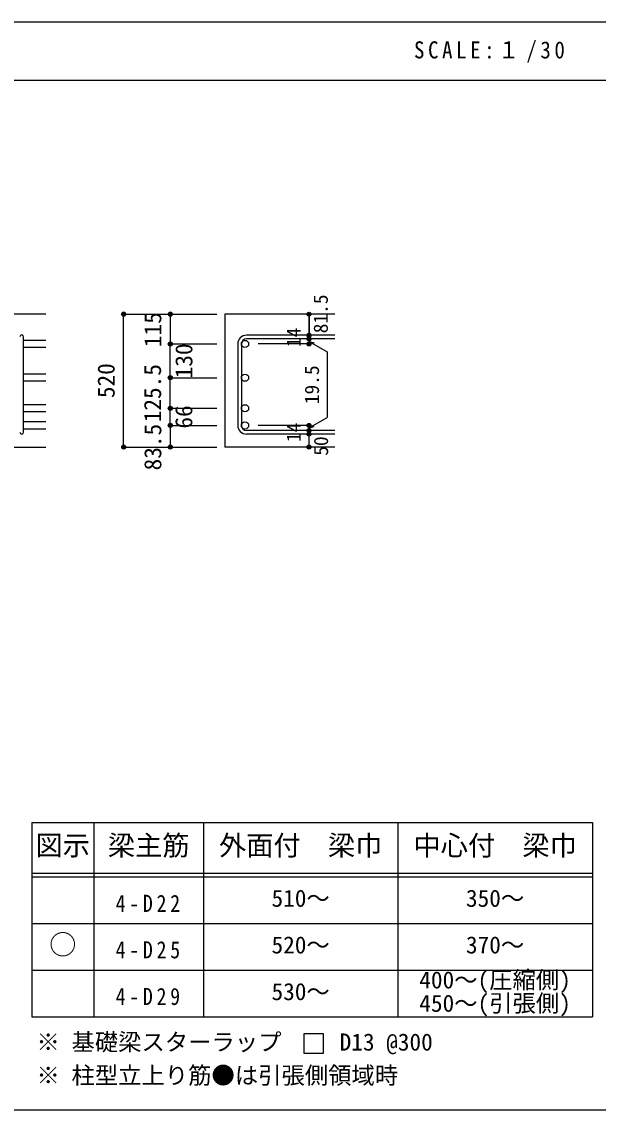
# Model space of a CAD drawing. Units: millimetres at full size, sheet at 1:30, with parts at other scales. Extents: x -5973 to 5954, y -4195 to 4201.
# Drawn here: x 1409 to 3633, y 3 to 4201 of the extents above; entities that cross this region are included whole.
import ezdxf
from ezdxf.enums import TextEntityAlignment as Align

# ---------------------------------------------------------------- set-up
doc = ezdxf.new("R2010")
doc.units = ezdxf.units.MM
doc.header["$LTSCALE"] = 30
doc.header["$PDMODE"] = 32
doc.header["$PDSIZE"] = 15
for name, color, linetype in [('0-1', 2, 'Continuous'), ('0-5', 7, 'Continuous'), ('0-6', 7, 'Continuous'), ('0-D', 4, 'Continuous'), ('6-7_文字', 7, 'Continuous'), ('6-E_枠', 7, 'Continuous'), ('F-0_枠', 6, 'Continuous')]:
    doc.layers.add(name, color=color, linetype=linetype)
doc.styles.add('ＭＳ ゴシック', font='')
doc.styles.get('ＭＳ ゴシック').set_extended_font_data('MS Gothic')

msp = doc.modelspace()

# ---------------------------------------------------------------- linework, layer by layer
at = {"layer": '0-1'}
for p, q in [((1502.44, 3073.3), (2.44, 3073.3)), ((2617.44, 3073.3), (2192.44, 3073.3)), ((2192.44, 3073.3), (2192.44, 2560.8)), ((1102.44, 2560.8), (1502.44, 2560.8)), ((2617.44, 2560.8), (2192.44, 2560.8))]:
    msp.add_line(p, q, dxfattribs=at)
at = {"layer": '0-5'}
for p, q in [((1502.44, 2972.37), (1416.44, 2972.37)), ((1502.44, 2944.37), (1416.44, 2944.37)), ((1502.44, 2842.37), (1416.44, 2842.37)), ((1502.44, 2814.37), (1416.44, 2814.37)), ((1502.44, 2724.3), (1416.44, 2724.3)), ((1502.44, 2696.3), (1416.44, 2696.3)), ((1502.44, 2658.3), (1416.44, 2658.3)), ((1502.44, 2630.3), (1416.44, 2630.3))]:
    msp.add_line(p, q, dxfattribs=at)
at = {"layer": '0-5', "color": 3}
for centre in [(2270.44, 2958.37), (2270.44, 2828.37), (2270.44, 2710.3), (2270.44, 2644.3)]:
    msp.add_circle(centre, 14, dxfattribs=at)
at = {"layer": '0-6'}
for p, q in [((1416.44, 2617.8), (1416.44, 2986.37)), ((2617.44, 2991.87), (2275.94, 2991.87)), ((2242.44, 2958.37), (2242.44, 2644.3)), ((2256.44, 2958.37), (2256.44, 2644.3)), ((2617.44, 2977.87), (2275.94, 2977.87)), ((2617.44, 2624.8), (2275.94, 2624.8)), ((2617.44, 2610.8), (2275.94, 2610.8))]:
    msp.add_line(p, q, dxfattribs=at)
for centre, radius, start, end in [((1409.44, 2986.37), 7, 0, 180), ((2275.94, 2958.37), 33.5, 90, 180), ((2275.94, 2958.37), 19.5, 90, 180), ((1409.44, 2617.8), 7, 180, 0), ((2275.94, 2644.3), 33.5, 180, 270), ((2275.94, 2644.3), 19.5, 180, 270)]:
    msp.add_arc(centre, radius, start, end, dxfattribs=at)
at = {"layer": '0-D'}
for p, q in [((1802.44, 3073.3), (1982.44, 3073.3)), ((1802.44, 3073.3), (1982.44, 3073.3)), ((1802.44, 2560.8), (1802.44, 3073.3)), ((1982.44, 3073.3), (2162.44, 3073.3)), ((1982.44, 3073.3), (2162.44, 3073.3)), ((1982.44, 3073.3), (1982.44, 2958.37)), ((2517.44, 2977.87), (2517.44, 2991.87)), ((1982.44, 2958.37), (2162.44, 2958.37)), ((1982.44, 2958.37), (2162.44, 2958.37)), ((1982.44, 2793.58), (1982.44, 2958.37)), ((2517.44, 2958.37), (2321.35, 2958.37)), ((2517.44, 2977.87), (2517.44, 2958.37)), ((2517.44, 2968.12), (2536.76, 2962.94)), ((2517.44, 2968.12), (2587.5, 2927.67)), ((2587.5, 2927.67), (2587.5, 2675)), ((1982.44, 2828.37), (2162.44, 2828.37)), ((1982.44, 2644.3), (1982.44, 2793.58)), ((1982.44, 2710.3), (2162.44, 2710.3)), ((2517.44, 2634.55), (2587.5, 2675)), ((1982.44, 2644.3), (2162.44, 2644.3)), ((1982.44, 2644.3), (1982.44, 2560.8)), ((2517.44, 2644.3), (2321.35, 2644.3)), ((2517.44, 2624.8), (2517.44, 2644.3)), ((2517.44, 2634.55), (2536.76, 2639.73)), ((2517.44, 2610.8), (2517.44, 2624.8)), ((2517.44, 2560.8), (2517.44, 2610.8)), ((1802.44, 2560.8), (1982.44, 2560.8)), ((1982.44, 2560.8), (2162.44, 2560.8))]:
    msp.add_line(p, q, dxfattribs=at)
msp.add_lwpolyline([(2517.44, 3073.3), (2517.44, 2991.87), (2517.44, 3073.3)], dxfattribs=at)
for centre, radius in [((1802.44, 3073.3), 8), ((1802.44, 3073.3), 7.2), ((1802.44, 3073.3), 6.4), ((1802.44, 3073.3), 5.6), ((1802.44, 3073.3), 4.8), ((1802.44, 3073.3), 4), ((1802.44, 3073.3), 3.2), ((1802.44, 3073.3), 2.4), ((1802.44, 3073.3), 1.6), ((1802.44, 3073.3), 0.8), ((1982.44, 3073.3), 8), ((1982.44, 3073.3), 7.2), ((1982.44, 3073.3), 6.4), ((1982.44, 3073.3), 5.6), ((1982.44, 3073.3), 4.8), ((1982.44, 3073.3), 4), ((1982.44, 3073.3), 3.2), ((1982.44, 3073.3), 2.4), ((1982.44, 3073.3), 1.6), ((1982.44, 3073.3), 0.8), ((2517.44, 3073.3), 4), ((2517.44, 3073.3), 3.6), ((2517.44, 3073.3), 3.2), ((2517.44, 3073.3), 2.8), ((2517.44, 3073.3), 2.4), ((2517.44, 3073.3), 2), ((2517.44, 3073.3), 1.6), ((2517.44, 3073.3), 1.2), ((2517.44, 3073.3), 0.8), ((2517.44, 3073.3), 0.4), ((2517.44, 2991.87), 4), ((2517.44, 2977.87), 4), ((2517.44, 2991.87), 3.6), ((2517.44, 2977.87), 3.6), ((2517.44, 2991.87), 3.2), ((2517.44, 2977.87), 3.2), ((2517.44, 2991.87), 2.8), ((2517.44, 2991.87), 2.4), ((2517.44, 2991.87), 2), ((2517.44, 2991.87), 1.6), ((2517.44, 2991.87), 1.2), ((2517.44, 2991.87), 0.8), ((2517.44, 2991.87), 0.4), ((1982.44, 2958.37), 8), ((1982.44, 2958.37), 7.2), ((1982.44, 2958.37), 6.4), ((1982.44, 2958.37), 5.6), ((1982.44, 2958.37), 4.8), ((1982.44, 2958.37), 4), ((1982.44, 2958.37), 3.2), ((1982.44, 2958.37), 2.4), ((1982.44, 2958.37), 1.6), ((1982.44, 2958.37), 0.8), ((2517.44, 2958.37), 4), ((2517.44, 2958.37), 3.6), ((2517.44, 2958.37), 3.2), ((2517.44, 2977.87), 2.8), ((2517.44, 2958.37), 2.8), ((2517.44, 2977.87), 2.4), ((2517.44, 2958.37), 2.4), ((2517.44, 2977.87), 2), ((2517.44, 2958.37), 2), ((2517.44, 2977.87), 1.6), ((2517.44, 2958.37), 1.6), ((2517.44, 2977.87), 1.2), ((2517.44, 2958.37), 1.2), ((2517.44, 2977.87), 0.8), ((2517.44, 2958.37), 0.8), ((2517.44, 2977.87), 0.4), ((2517.44, 2958.37), 0.4), ((1982.44, 2828.37), 8), ((1982.44, 2828.37), 7.2), ((1982.44, 2828.37), 6.4), ((1982.44, 2828.37), 5.6), ((1982.44, 2828.37), 4.8), ((1982.44, 2828.37), 4), ((1982.44, 2828.37), 3.2), ((1982.44, 2828.37), 2.4), ((1982.44, 2828.37), 1.6), ((1982.44, 2828.37), 0.8), ((1982.44, 2710.3), 8), ((1982.44, 2710.3), 7.2), ((1982.44, 2710.3), 6.4), ((1982.44, 2710.3), 5.6), ((1982.44, 2710.3), 4.8), ((1982.44, 2710.3), 4), ((1982.44, 2710.3), 3.2), ((1982.44, 2710.3), 2.4), ((1982.44, 2710.3), 1.6), ((1982.44, 2710.3), 0.8), ((1982.44, 2644.3), 8), ((1982.44, 2644.3), 7.2), ((1982.44, 2644.3), 6.4), ((1982.44, 2644.3), 5.6), ((1982.44, 2644.3), 4.8), ((1982.44, 2644.3), 4), ((1982.44, 2644.3), 3.2), ((1982.44, 2644.3), 2.4), ((1982.44, 2644.3), 1.6), ((1982.44, 2644.3), 0.8), ((2517.44, 2644.3), 4), ((2517.44, 2644.3), 3.6), ((2517.44, 2644.3), 3.2), ((2517.44, 2644.3), 2.8), ((2517.44, 2644.3), 2.4), ((2517.44, 2644.3), 2), ((2517.44, 2644.3), 1.6), ((2517.44, 2644.3), 1.2), ((2517.44, 2644.3), 0.8), ((2517.44, 2624.8), 4), ((2517.44, 2610.8), 4), ((2517.44, 2624.8), 3.6), ((2517.44, 2610.8), 3.6), ((2517.44, 2624.8), 3.2), ((2517.44, 2610.8), 3.2), ((2517.44, 2624.8), 2.8), ((2517.44, 2610.8), 2.8), ((2517.44, 2624.8), 2.4), ((2517.44, 2610.8), 2.4), ((2517.44, 2624.8), 2), ((2517.44, 2610.8), 2), ((2517.44, 2624.8), 1.6), ((2517.44, 2610.8), 1.6), ((2517.44, 2624.8), 1.2), ((2517.44, 2610.8), 1.2), ((2517.44, 2624.8), 0.8), ((2517.44, 2610.8), 0.8), ((2517.44, 2644.3), 0.4), ((2517.44, 2624.8), 0.4), ((2517.44, 2610.8), 0.4), ((1802.44, 2560.8), 7.2), ((1802.44, 2560.8), 6.4), ((1802.44, 2560.8), 5.6), ((1802.44, 2560.8), 4.8), ((1802.44, 2560.8), 4), ((1802.44, 2560.8), 3.2), ((1802.44, 2560.8), 2.4), ((1802.44, 2560.8), 1.6), ((1802.44, 2560.8), 0.8), ((1982.44, 2560.8), 7.2), ((1982.44, 2560.8), 6.4), ((1982.44, 2560.8), 5.6), ((1982.44, 2560.8), 4.8), ((1982.44, 2560.8), 4), ((1982.44, 2560.8), 3.2), ((1982.44, 2560.8), 2.4), ((1982.44, 2560.8), 1.6), ((1982.44, 2560.8), 0.8), ((2517.44, 2560.8), 4), ((2517.44, 2560.8), 3.6), ((2517.44, 2560.8), 3.2), ((2517.44, 2560.8), 2.8), ((2517.44, 2560.8), 2.4), ((2517.44, 2560.8), 2), ((2517.44, 2560.8), 1.6), ((2517.44, 2560.8), 1.2), ((2517.44, 2560.8), 0.8), ((2517.44, 2560.8), 0.4)]:
    msp.add_circle(centre, radius, dxfattribs=at)
at = {"layer": '0-D', "color": 7}
for p in [(1802.44, 3073.3), (1802.44, 3073.3), (1982.44, 3073.3), (2517.44, 3073.3), (2517.44, 2991.87), (2517.44, 2977.87), (1982.44, 2958.37), (2517.44, 2958.37), (1982.44, 2828.37), (1982.44, 2710.3), (1982.44, 2644.3), (2517.44, 2644.3), (2517.44, 2644.3), (2517.44, 2624.8), (2517.44, 2610.8), (1802.44, 2560.8), (1802.44, 2560.8), (1982.44, 2560.8), (2517.44, 2560.8)]:
    msp.add_point(p, dxfattribs=at)
at = {"layer": '6-7_文字'}
msp.add_lwpolyline([(2497.82, 222.82), (2572.82, 222.82), (2572.82, 297.82), (2497.82, 297.82)], close=True, dxfattribs=at)
at = {"layer": '6-E_枠', "color": 3}
for p, q in [((1447.71, 1112.77), (1447.71, 362.77)), ((1447.71, 1112.77), (3610.24, 1112.77)), ((3610.24, 1112.77), (3610.24, 362.77)), ((1447.71, 362.77), (3610.24, 362.77))]:
    msp.add_line(p, q, dxfattribs=at)
at = {"layer": '6-E_枠'}
for p, q in [((1687.71, 1112.77), (1687.71, 362.77)), ((2110.24, 1112.77), (2110.24, 362.77)), ((2860.24, 1112.77), (2860.24, 362.77)), ((1447.71, 917.77), (3610.24, 917.77)), ((1447.71, 902.77), (3610.24, 902.77)), ((1447.71, 722.77), (3610.24, 722.77)), ((1447.71, 542.77), (3610.24, 542.77))]:
    msp.add_line(p, q, dxfattribs=at)
at = {"layer": 'F-0_枠'}
msp.add_line((-5972.88, 4201.15), (5954.1, 4201.15), dxfattribs=at)
at = {"layer": 'F-0_枠', "color": 2}
for p, q in [((-5972.88, 3976.15), (3723.6, 3976.15)), ((3723.6, 2.95), (-5972.88, 2.95))]:
    msp.add_line(p, q, dxfattribs=at)

# ---------------------------------------------------------------- texts
at = {"layer": '0-D', "style": 'ＭＳ ゴシック'}
for s, height, p in [('81.5', 54.99, (2606.33, 2999.71)), ('115', 65.98, (1967.39, 2946.45)), ('14', 54.99, (2502.21, 2946.44)), ('130', 65.98, (2087.3, 2825.82)), ('520', 65.98, (1787.44, 2749.55)), ('125.5', 65.98, (1966.43, 2656.5)), ('19.5', 54.99, (2572.38, 2726.21)), ('66', 65.98, (2086.87, 2632.03)), ('83.5', 65.98, (1967.44, 2470.8)), ('14', 54.99, (2502.18, 2580.12)), ('50', 54.99, (2607.44, 2527.3))]:
    msp.add_text(s, height=height, rotation=90, dxfattribs=at).set_placement(p, align=Align.BOTTOM_LEFT)
at = {"layer": '6-7_文字', "color": 2, "style": 'ＭＳ ゴシック'}
for s, p in [('図示', (1462.71, 962.77)), ('梁主筋', (1741.48, 962.77)), ('外面付\u3000梁巾', (2170.24, 962.77)), ('中心付\u3000梁巾', (2920.24, 962.77)), ('○', (1515.21, 580.27))]:
    msp.add_text(s, height=76.98, dxfattribs=at).set_placement(p, align=Align.BOTTOM_LEFT)
at = {"layer": '6-7_文字', "style": 'ＭＳ ゴシック'}
for s, p in [('510～', (2372.74, 767.77)), ('350～', (3122.74, 767.77)), ('520～', (2372.74, 587.77)), ('370～', (3122.74, 587.77)), ('400～(圧縮側)', (2942.74, 452.77)), ('530～', (2372.74, 407.77)), ('450～(引張側)', (2942.74, 362.77)), ('※ 基礎梁スターラップ     D13 @300', (1466.27, 213.19)), ('※ 柱型立上り筋●は引張側領域時', (1466.27, 84.68))]:
    msp.add_text(s, height=65.98, dxfattribs=at).set_placement(p, align=Align.BOTTOM_LEFT)
at = {"layer": '6-7_文字', "color": 2, "insert": (2922.26, 4043.65), "char_height": 65.98, "attachment_point": 7, "style": 'ＭＳ ゴシック'}
msp.add_mtext('\\T1.34;\\W0.9;SCALE:１/30', dxfattribs=at)
at = {"layer": '6-7_文字', "char_height": 65.98, "attachment_point": 7, "style": 'ＭＳ ゴシック'}
for s, insert in [('\\T1.38;\\W0.85;4-D22', (1771.48, 767.77)), ('\\T1.38;\\W0.85;4-D25', (1771.48, 587.77)), ('\\T1.38;\\W0.85;4-D29', (1771.48, 407.77))]:
    msp.add_mtext(s, dxfattribs=dict(at, insert=insert))

doc.saveas('drawing.dxf')
